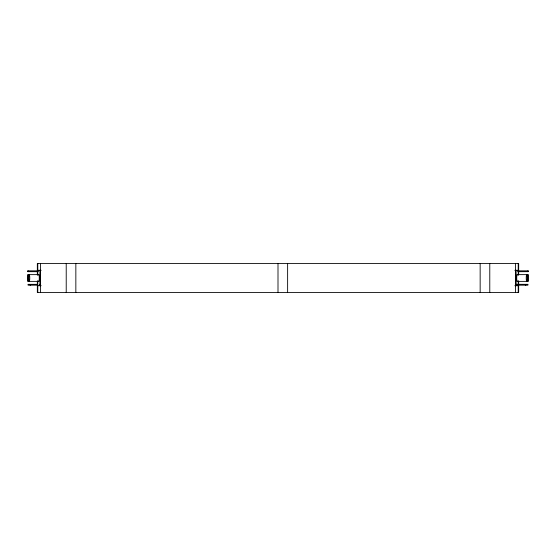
<?xml version="1.0" encoding="UTF-8"?>
<svg xmlns="http://www.w3.org/2000/svg" width="556" height="556" viewBox="0 0 556 556"><rect width="100%" height="100%" fill="white"/><g stroke="black" fill="none" stroke-linecap="round" stroke-linejoin="round"><path stroke-width="0.83" d="M27.814 271.627L27.814 270.953L27.807 271.662L37.877 271.696L37.905 270.876L37.864 271.675M28.078 284.338L37.697 284.338M527.922 284.338L516.239 284.304L516.225 285.159M528.193 271.627L528.2 270.953L528.186 271.662L518.122 271.696L518.15 270.876L518.102 271.662M37.537 275.005L37.565 274.629L37.599 275.005M37.599 280.995L37.565 281.371L37.537 280.995M518.4 275.005L518.435 274.629L518.463 275.005M518.463 280.995L518.435 281.357L518.4 280.995M38.823 274.629L27.946 274.629L27.876 278L27.946 281.371L38.823 281.371M27.953 281.357L27.953 274.643M517.177 274.629L528.054 274.629L528.054 281.371L517.177 281.371M528.061 281.357L528.061 274.643M39.74 284.325L39.74 285.159M39.782 285.145L39.782 284.338M516.26 285.145L516.26 284.338M41.165 270.299L37.412 270.299L37.412 274.581M514.835 270.299L518.588 270.299L518.588 274.581M27.807 270.828L37.877 270.828M518.122 270.828L528.193 270.828M28.078 285.172L37.704 285.172M516.239 285.172L527.922 285.172M41.165 285.701L37.412 285.701L37.412 281.419M514.835 285.701L518.588 285.701L518.588 281.419M518.665 274.601L518.665 263.558L37.335 263.558L37.335 274.601M518.665 281.399L518.665 292.442L37.335 292.442L37.335 281.399M518.22 263.558L518.22 274.601M518.22 281.399L518.22 292.442M516.107 270.299L516.107 285.701M515.565 263.558L515.565 292.442M489.78 263.558L489.78 292.442M480.155 263.558L480.155 292.442M287.626 263.558L287.626 292.442M278 263.558L278 292.442M75.845 263.558L75.845 292.442M66.22 263.558L66.22 292.442M40.435 263.558L40.435 292.442M39.893 270.299L39.893 285.701M37.78 263.558L37.78 274.601M37.78 281.399L37.78 292.442M38.6 275.005A3.371 0.473 -90 0 1 39.288 278A3.371 0.473 -90 0 1 38.6 280.995M517.4 280.995A3.371 0.473 -90 0 1 516.712 278A3.371 0.473 -90 0 1 517.4 275.005M28.071 284.7L28.085 284.7M527.915 284.7L527.929 284.7M28.287 271.224L28.328 271.675L28.287 271.182M30.17 284.7L30.212 285.159L30.17 284.658M525.712 284.7L525.754 285.159L525.712 284.658M527.595 271.224L527.637 271.675L527.595 271.182M29.67 279.939A3.371 0.473 -90 0 0 29.329 274.643A3.371 0.473 -90 0 0 28.863 279.418A3.371 0.473 -90 0 0 29.67 279.939M527.123 279.682A3.371 0.473 -90 0 0 526.713 274.629A3.371 0.473 -90 0 0 526.303 279.682A3.371 0.473 -90 0 0 527.123 279.682"/></g></svg>
